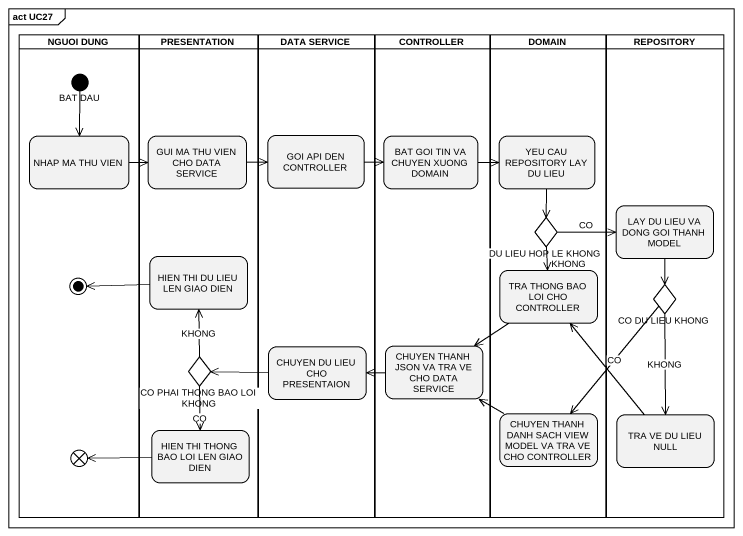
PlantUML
@startuml
mainframe act UC27
hide empty description
state "NGUOI DUNG" as NGUOI_DUNG <<partition>> {
  state "BAT DAU" as BAT_DAU <<start>>
  state "NHAP MA THU VIEN" as NHAP_MA_THU_VIEN
  state final1 <<end>>
  state flowfinal1 <<end>>
}
state PRESENTATION <<partition>> {
  state "GUI MA THU VIEN CHO DATA SERVICE" as GUI_MA_THU_VIEN_CHO_DATA
  state "HIEN THI DU LIEU LEN GIAO DIEN" as HIEN_THI_DU_LIEU_LEN_GIAO
  state "CO PHAI THONG BAO LOI KHONG" as CO_PHAI_THONG_BAO_LOI_KHONG <<choice>>
  state "HIEN THI THONG BAO LOI LEN GIAO DIEN" as HIEN_THI_THONG_BAO_LOI_LEN
}
state "DATA SERVICE" as DATA_SERVICE <<partition>> {
  state "GOI API DEN CONTROLLER" as GOI_API_DEN_CONTROLLER
  state "CHUYEN DU LIEU CHO PRESENTAION" as CHUYEN_DU_LIEU_CHO
}
state CONTROLLER <<partition>> {
  state "BAT GOI TIN VA CHUYEN XUONG DOMAIN" as BAT_GOI_TIN_VA_CHUYEN_XUONG
  state "CHUYEN THANH JSON VA TRA VE CHO DATA SERVICE" as CHUYEN_THANH_JSON_VA_TRA_VE
}
state DOMAIN <<partition>> {
  state "YEU CAU REPOSITORY LAY DU LIEU" as YEU_CAU_REPOSITORY_LAY_DU
  state "DU LIEU HOP LE KHONG" as DU_LIEU_HOP_LE_KHONG <<choice>>
  state "TRA THONG BAO LOI CHO CONTROLLER" as TRA_THONG_BAO_LOI_CHO
  state "CHUYEN THANH DANH SACH VIEW MODEL VA TRA VE CHO CONTROLLER" as CHUYEN_THANH_DANH_SACH_VIEW
}
state REPOSITORY <<partition>> {
  state "LAY DU LIEU VA DONG GOI THANH MODEL" as LAY_DU_LIEU_VA_DONG_GOI
  state "CO DU LIEU KHONG" as CO_DU_LIEU_KHONG <<choice>>
  state "TRA VE DU LIEU NULL" as TRA_VE_DU_LIEU_NULL
}
BAT_DAU --> NHAP_MA_THU_VIEN
NHAP_MA_THU_VIEN -right-> GUI_MA_THU_VIEN_CHO_DATA
GUI_MA_THU_VIEN_CHO_DATA -right-> GOI_API_DEN_CONTROLLER
GOI_API_DEN_CONTROLLER -right-> BAT_GOI_TIN_VA_CHUYEN_XUONG
BAT_GOI_TIN_VA_CHUYEN_XUONG -right-> YEU_CAU_REPOSITORY_LAY_DU
YEU_CAU_REPOSITORY_LAY_DU --> DU_LIEU_HOP_LE_KHONG
DU_LIEU_HOP_LE_KHONG -right-> LAY_DU_LIEU_VA_DONG_GOI : CO
DU_LIEU_HOP_LE_KHONG --> TRA_THONG_BAO_LOI_CHO : KHONG
LAY_DU_LIEU_VA_DONG_GOI --> CO_DU_LIEU_KHONG
HIEN_THI_DU_LIEU_LEN_GIAO -left-> final1
TRA_THONG_BAO_LOI_CHO --> CHUYEN_THANH_JSON_VA_TRA_VE
CO_DU_LIEU_KHONG --> CHUYEN_THANH_DANH_SACH_VIEW : CO
CO_DU_LIEU_KHONG --> TRA_VE_DU_LIEU_NULL : KHONG
CO_PHAI_THONG_BAO_LOI_KHONG -up-> HIEN_THI_DU_LIEU_LEN_GIAO : KHONG
CO_PHAI_THONG_BAO_LOI_KHONG --> HIEN_THI_THONG_BAO_LOI_LEN : CO
CHUYEN_DU_LIEU_CHO -left-> CO_PHAI_THONG_BAO_LOI_KHONG
CHUYEN_THANH_JSON_VA_TRA_VE -left-> CHUYEN_DU_LIEU_CHO
CHUYEN_THANH_DANH_SACH_VIEW -left-> CHUYEN_THANH_JSON_VA_TRA_VE
TRA_VE_DU_LIEU_NULL -up-> TRA_THONG_BAO_LOI_CHO
HIEN_THI_THONG_BAO_LOI_LEN -left-> flowfinal1
@enduml
